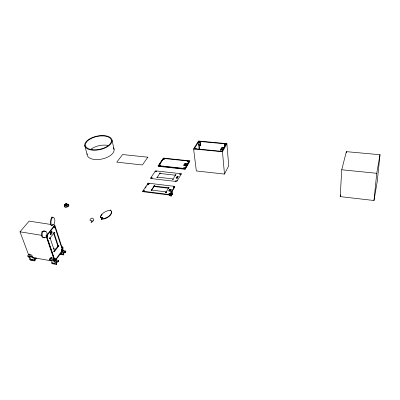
<?xml version="1.0" encoding="UTF-8"?>
<svg xmlns="http://www.w3.org/2000/svg" width="400" height="400" viewBox="0 0 400 400"><rect width="100%" height="100%" fill="white"/><g stroke="black" fill="none" stroke-linecap="round" stroke-linejoin="round"><path stroke-width="0.6" d="M61.605 246.15A2.16 1.29 34.5 0 1 62.98 247.685L62.965 250.34L54.71 261.445L53.51 261.235M148.385 184.21L148.84 184.19M29.895 259.115A2.585 1.545 -20.2 0 0 31.06 260.275L34.59 260.905L35.05 259.815L34.265 258.375A2.435 1.46 -20 0 0 36.08 257.8M52.08 233.195L52.125 232.215M340.205 196.61L341.74 169.765L346.355 151.65L380 154.72L377.25 181.45L373.99 200.51L340.205 196.61L340.645 194.81M346.28 152.88L346.355 151.65M373.99 200.51L376.74 173.305L380 154.72M53.975 232.6L53.815 232.98M51.56 262.15A2.595 1.6 -19.3 0 0 52.71 263.785L56.335 264.43L56.755 263.32L56.145 262.47A2.445 1.51 -19.1 0 0 58.565 261.395L58.635 260.42L55.625 259.89M56.335 264.43L56.13 263.82L56.545 262.71L55.935 261.86A2.445 1.51 -19.1 0 0 58.36 260.785L58.635 260.42L58.625 261.325M34.59 260.905L34.365 260.3L34.825 259.21L34.42 258.48M65.955 205.175L66.44 204.34L65.96 204.925M29.77 254.2L29.1 255.035A2.195 1.24 35.2 0 0 27.86 256.305L29.21 257.295L29.32 256.86M46.775 236.195L46.585 235.915M45.56 231.495L43.755 230.92L42.02 231.695C41.37 233.615 40.765 237.565 43.635 237.815M54.71 261.445L46.03 235.885L47.07 234.58C47.665 231.99 44.79 229.745 42.705 231.805C40.985 234.46 42.91 240.19 46.395 236.955M53.84 224.61C55.145 222.245 55.895 216.65 51.755 217.16C50.6 219.7 49.245 223.32 51.32 225.72L51.985 225.825L52.99 224.57M66.575 204.5L66.66 204.31A1.08 0.605 -15.7 0 1 66.65 204.84L66.46 205.045M52.425 217.26C51.275 219.805 49.915 223.42 51.985 225.825M224.485 174.07L228.73 165.765L226.875 143.65L198.46 141.01L193.595 148.94L196.35 170.965L224.485 174.07L222.475 151.765L226.875 143.65M194.365 148.675L198.83 141.375L226.125 143.915L222.07 151.375L194.365 148.675L194.425 149.185L194.855 147.87M224.46 147.01L224.29 145.095L224.685 143.78M220.8 151.27L220.635 149.445L221.705 147.5L224.745 147.79M223.95 148.055L222.105 147.88L221.395 149.175L223.245 149.355M93.16 220.88L93.42 220.425A3.885 2.29 -15.1 0 0 91.885 218.045A3.31 1.955 -14.9 0 0 90.065 220.525L92.185 220.845M65.975 204.95L66.26 205.345L66.875 204.965A1.305 0.73 -15.8 0 0 66.33 204.085L65.7 204.01L66.42 203.965A1.505 0.84 -15.8 0 1 66.88 205.17L67 205.565A0.615 0.345 -15.7 0 1 66.185 205.855A0.615 0.345 -15.7 0 1 65.955 205.42L66.105 205.295M171.095 192.08L171.52 196.015L170.815 195.93L170.78 194.435M171.91 190.735L172.33 194.665L171.625 194.575L171.59 193.085M169.3 194.54L169.5 195.76L170.205 195.85L170.17 194.36M185.055 169.25L189.865 160.865L163.385 158.09L158.125 165.935L158.185 166.295L185.055 169.25L189.865 160.865M169.84 195.085L169.76 194.59L174.73 186.375L148.13 183.165L142.775 191.195L142.875 191.68L169.84 195.085L174.805 186.865L174.73 186.375M200.51 143.91L200.035 144.695L200.73 145.795L199.335 145.665L198.635 144.56L200.035 144.695L199.815 142.795L200.29 142.015L198.89 141.885L198.41 142.665L199.815 142.795M169.5 195.76L170.37 195.58M171.715 189.51L170.84 189.695M169.41 190.965L169.575 190.695L168.7 190.875L169.41 190.965L168.865 190.605M170.135 189.75L169.645 190.555L170.495 190.66L170.985 189.855L170.135 189.75L169.725 191.05M175.345 181.385L175.87 180.525L177.265 180.69M180.08 173.625L179.57 174.46L180.945 174.62M183.295 168.35L183.79 167.54L185.15 167.69M187.79 160.985L187.31 161.77L188.655 161.915M170.445 189.645L170.61 189.375L169.525 189.53L170.445 189.645L170.64 190.865M166.305 192.395L166.225 191.905L168.75 187.805L154.035 186.01L151.405 190.055C150.59 191.215 152.015 189.55 151.48 190.545M53.795 251.675L53.815 251.075M59.365 254.155A2.54 1.55 -18.4 0 0 59.88 254.31L63.46 254.925L63.715 254.565A2.41 1.48 -18.5 0 0 63.41 253.13M49.39 238.625L49.41 238.015M53.83 227.35L53.94 227.015M151.825 190.04L154.125 186.495L154.035 186.01M142.875 191.68L143.875 190.175M145.215 188.165L146.215 186.66M147.22 185.155L147.89 184.15M160.195 165.82L160.725 165.02L159.4 164.88M165.005 158.59L164.49 159.365L163.18 159.225M151.755 178.61L152.315 177.765L150.965 177.605M156.815 171L156.27 171.82L154.935 171.665M159.17 164.82L160.155 163.35M160.815 162.37L163.44 158.445M111.28 211.26A8.985 5.285 -14.1 0 1 104.58 218.795L101.495 219.365L101.395 218.995L102.455 217.505L100.33 217.2L100.425 217.57L102.55 217.875L102.455 217.505M101.495 219.365L102.55 217.875M62.71 250.53L65.68 251.03L64.59 251.975L63.04 252.425A2.41 1.475 -18.4 0 1 63.515 253.955L63.46 254.925M91.095 222.345L92.185 220.835M63.305 252.395L63.5 253.005L64.785 252.585L65.875 251.64L65.68 251.03M62.435 250.26L54.88 260.505L46.58 236.11L54.605 226.02L62.485 250.28L61.865 250.165M62.98 247.685L62.37 248.505A2.165 1.29 34.5 0 0 61.86 247.665M53.97 259.585L53.33 260.44L49.555 259.775A2.215 1.285 34.2 0 1 50.89 258.505L51.53 257.65A2.21 1.285 34.2 0 1 53.97 259.585L54.6 261.43A2.6 1.6 -19.2 0 0 55.775 259.325M54.36 250.83L57.86 246.215L53.455 232.84M54.595 251.39L58.44 246.31L54.04 232.935L50.08 237.975L54.595 251.39L54.01 251.29M51.74 232.725L50.96 233.71L50.365 233.615L51.15 232.63L51.74 232.725L51.48 231.94L50.89 231.845M50.5 234L50.76 233.665L51.04 234.515L50.78 234.845L50.5 234L51.04 234.515M50.155 232.98L50.42 232.65L50.375 233.635M28.435 255.07A2.19 1.245 35.2 0 1 30.015 254.255A2.19 1.245 35.2 0 1 32.2 256.115L31.535 256.955L27.86 256.305M51.48 231.94L50.7 232.93L50.96 233.71M46.045 236.03L54.775 225.07L52.335 224.69M221.39 151.385L221.835 151.4M66.47 204.575L66.245 204.91M169.6 194.605C168.975 193.99 169.59 194.09 169.375 194.685M165.66 192.615L166.205 192.51M28.54 254.63L20 231.81L29.135 221.115L50.505 224.41M66.15 205.015L66.63 204.775A1.08 0.605 -15.7 0 0 66.64 204.245M65.94 205.13L66.845 204.86A1.305 0.73 -15.7 0 0 66.3 203.98M66.36 204.715L66.15 205.055M66.18 205.215L65.97 205.47L66.075 204.865M53.8 227.405L53.905 226.99M65.97 205.47L65.985 204.9M66.15 204.23L66.445 204.15A2.355 1.32 -15.7 0 1 68.705 205.41A2.355 1.32 -15.7 0 1 65.355 206.89A2.355 1.32 -15.7 0 1 64.835 204.86L64.715 204.465L65.185 204.16A1.505 0.84 -15.8 0 1 66.125 203.95M44.445 237.605L44.885 237.4M169.525 189.53L170.61 189.375M101.395 218.995L104.485 218.42A8.99 5.28 -14.1 0 0 110.725 210.08L110.815 210.445A10.085 6 -13.7 0 0 109.975 210.57M51.755 217.16L52.92 217.255M65.7 204.01L65.83 204.015A1.265 0.705 -15.8 0 1 66.345 204.23L66.47 204.445M65.73 204.11L65.86 204.12A1.265 0.705 -15.8 0 1 66.38 204.335M224.725 144.295L226.17 144.43L226.125 143.915M224.29 145.095L225.735 145.23L225.69 144.715M220.635 149.445L223.685 149.74M194.92 148.38L196.335 148.515M221.1 150.925L222.565 151.07L222.515 150.55M193.595 148.94L222.475 151.765M341.74 169.765L376.74 173.305M187.495 163.82L184.665 163.52L183.485 165.44L186.33 165.745M187.305 164.14L185.005 163.895L184.225 165.175L186.525 165.425M158.125 165.935L185.005 168.89M154.125 186.495L168.83 188.295L168.75 187.805M170.215 190.24L171.065 190.345M151.405 190.055L166.225 191.905M171.79 194.305L172.49 194.395M142.775 191.195L169.76 194.59M42.02 231.695L42.705 231.805M20 231.81L41.805 235.345M49.49 237.875L50.08 237.975M57.86 246.215L58.44 246.31M53.33 248.735L55.79 249.15M60.275 253.8L63.26 254.315L63.47 254.025L63.67 254.635M32.425 257.5L51.1 260.805M56.13 263.82L52.5 263.175A2.595 1.6 -19.3 0 0 55.535 262.285A2.595 1.6 -19.3 0 0 55.94 260.2M34.365 260.3L30.835 259.67A2.585 1.545 -20.2 0 0 34.53 257.935M33.405 257.58A2.59 1.545 -20.1 0 1 32.875 257.945L31.535 256.955A2.195 1.24 35.2 0 0 29.1 255.035M49.555 259.775L50.835 260.765M54.6 261.43L53.33 260.44A2.215 1.285 34.2 0 0 50.89 258.505M58.2 245.39L58.14 245.94L57.865 245.835M28.87 256.385L29.21 257.295M28.785 256.395L29.955 259.52M29.695 256.625L31.06 260.275M32.2 256.115L32.875 257.945M34.665 258.735L35.025 259.65M34.555 258.6L35.045 259.99M34.785 259.565L35.01 260.175M34.265 258.375L34.485 258.985A2.435 1.46 -20 0 0 36.525 258.26M34.72 259.75L34.945 260.355M34.63 259.935L34.855 260.54M34.53 260.09L34.755 260.7M51.44 260.105L52.71 263.785M56.245 262.085L56.455 262.695M56.55 262.89L56.755 263.5M56.105 261.965L56.31 262.575M56.52 263.075L56.73 263.685M56.465 263.26L56.675 263.87M56.38 263.45L56.59 264.06M56.285 263.61L56.495 264.22M46.595 236.095L54.87 260.425M56.365 262.225L56.755 263.32M63.57 252.345L63.765 252.955M63.04 252.425L63.24 253.03M64.59 251.975L64.785 252.585M64.345 252.095L64.545 252.7M64.095 252.195L64.29 252.805M63.835 252.28L64.03 252.89M54.775 225.07L62.965 250.34A2.545 1.55 -18.3 0 1 61.75 251.975M65.53 251.235L65.725 251.84M65.4 251.38L65.595 251.985M65.23 251.545L65.425 252.15M65.035 251.7L65.23 252.305M64.82 251.845L65.015 252.45M64.715 204.465A1.065 0.595 -15.8 0 1 66.265 204.49L66.385 204.885A1.565 0.875 -15.8 0 1 66.335 204.995M65.185 204.16L65.305 204.555A1.5 0.84 -15.8 0 1 65.61 204.445M84.73 145.32L87.105 154.585M112.03 140.185A13.905 6.905 -12 0 1 92.475 150.15A13.905 6.905 -12 0 1 90.68 138.31A13.905 6.905 -12 0 1 112.03 140.185L114.09 149.465M148.13 183.165L148.22 183.65M170.515 194.095L170.815 195.93M169.91 194.02L170.205 195.85M171.235 192.135L171.625 194.575M171.03 192.96L171.52 196.015M170.495 190.66L170.575 191.155M171.845 191.61L172.33 194.665M198.83 141.375L198.89 141.885M199.335 145.665L199.765 149.35M198.35 142.155L199.22 149.49M200.23 141.505L200.73 145.795M222.105 147.88L222.27 149.7M113.36 147.775A13.745 7 -12.2 0 1 102.3 158.955A13.745 7 -12.2 0 1 87.15 153.645M91.135 149.09A13.04 6.64 -12.2 0 1 108.51 145.57M186.275 165.28A0.725 0.4 -7.8 0 1 185.94 165.4M185.405 165.385A0.725 0.4 -7.8 0 1 185.51 164.685A0.725 0.4 -7.8 0 1 186.53 164.985M148.975 183.995A0.525 0.3 -10.4 0 1 148.21 184.125A0.525 0.3 -10.4 0 1 148.21 183.68A0.525 0.3 -10.4 0 1 148.975 183.625M144.22 191.16A0.535 0.305 -10.8 0 1 143.445 191.29A0.535 0.305 -10.8 0 1 143.45 190.83A0.535 0.305 -10.8 0 1 144.225 190.78M173.265 187.015A0.53 0.31 -8.8 0 1 173.885 186.6A0.53 0.31 -8.8 0 1 174.24 187.025A0.53 0.31 -8.8 0 1 173.375 187.15M169.885 194.21A0.54 0.32 -9.2 0 1 169.16 194.55A0.54 0.32 -9.2 0 1 168.92 194.085A0.54 0.32 -9.2 0 1 169.77 193.985M93.155 220.87A3.885 2.29 -15.1 0 1 91.09 222.34M100.425 217.57A10.085 6 -13.7 0 1 102.155 214.395M100.33 217.2A10.09 6 -13.7 0 1 110.725 210.08M67.685 204.395A2.355 1.32 -15.8 0 1 68.465 206.195A2.355 1.32 -15.8 0 1 65.11 207.115A2.355 1.32 -15.8 0 1 64.925 205.155M64.835 204.86A1.065 0.595 -15.8 0 1 66.385 204.885M67.02 204.51A1.5 0.84 -15.8 0 1 67 205.565M66.265 204.49A1.565 0.87 -15.8 0 1 66.065 204.82M66.88 205.17A0.615 0.345 -15.7 0 1 66.065 205.46A0.615 0.345 -15.7 0 1 65.84 205.025M30.935 256.59A2.595 1.54 -20 0 1 29.195 256.47M52.05 260.145A2.61 1.595 -19.2 0 1 50.525 259.685M50.195 258.925A2.21 1.285 34.2 0 1 51.53 257.65M63.02 250.825A2.54 1.55 -18.4 0 1 62.86 252.64A2.54 1.55 -18.4 0 1 60.275 253.74M54.59 259.035A0.595 0.31 -77.7 0 1 55.07 258.67A0.595 0.31 -77.7 0 1 55.105 259.48A0.595 0.31 -77.7 0 1 54.62 259.7M61.405 249.845A0.585 0.3 -78.4 0 1 61.855 249.68A0.585 0.3 -78.4 0 1 61.825 250.475A0.585 0.3 -78.4 0 1 61.375 250.64M46.965 235.61A0.61 0.335 -78.9 0 1 47.38 236.1A0.61 0.335 -78.9 0 1 46.87 236.74A0.61 0.335 -78.9 0 1 46.805 235.815M148.795 183.815L148.325 183.905L148.795 183.815M143.625 191.335C144.22 191.675 143.74 190.29 143.64 191.295M46.885 236.135C47.04 237.05 47.385 235.315 46.885 236.135M49.695 238.42C49.89 239.615 50.345 237.345 49.695 238.42M53.99 227.19C54.15 228.1 54.455 226.39 53.99 227.19M54.17 232.725C54.375 233.9 54.775 231.685 54.17 232.725M54.1 251.49C54.305 252.64 54.705 250.435 54.1 251.49M54.725 259.195C54.865 260.06 55.205 258.39 54.725 259.195M58.45 245.755C58.635 246.9 59.065 244.7 58.45 245.755M61.48 250.145C61.615 251.01 61.94 249.335 61.48 250.145M225.455 144.75L225.005 144.77L225.455 144.75M199.14 142.32L199.575 142.325L199.14 142.32M195.17 148.83L195.605 148.84L195.195 148.8M174.025 186.905C173.775 187.955 173.535 186.585 174.025 186.905M175.335 174.86L175.93 174.88L175.335 174.86M173.225 179.26L172.61 179.335L173.225 179.26M169.045 187.515L168.415 187.595L169.045 187.515M166.19 192.15L165.555 192.175L166.19 192.15M154.21 186.24L154.81 186.26L154.21 186.24M154.72 185.775L154.1 185.8L154.72 185.775M160.275 173.1L159.67 173.125L160.275 173.1M157.445 177.42L156.835 177.495L157.445 177.42M170.895 190.855L170.02 191.04L170.895 190.855M181.455 173.78L176.74 181.55L150.4 178.45L155.48 170.85L181.455 173.78M189.135 161.125L184.66 168.5L158.87 165.675L163.7 158.45L189.135 161.125M177.51 177.99L176.94 178.2L177.51 177.99M178.285 176.72L177.715 176.925L178.285 176.72M176.29 177.85L176.135 178.105L176.705 177.9L176.29 177.85M177.07 176.58L176.915 176.835L177.485 176.63L177.07 176.58M177.25 177.01L176.785 177.77L177.175 177.815L177.64 177.055L177.25 177.01M175.42 175.22L173.12 178.94L157.355 177.105L159.76 173.435L175.42 175.22M147.845 157.205L142.355 164.965L116.77 162.145L122.615 154.545L147.845 157.205M51.94 231.655L51.68 231.985L51.725 231.005L51.94 231.655M92.77 149.76A13.19 6.55 -12 0 0 111.335 140.315A13.19 6.55 -12 0 0 91.09 138.525A13.19 6.55 -12 0 0 92.77 149.76M185.355 165.025A0.725 0.4 -7.8 0 0 186.48 164.625A0.725 0.4 -7.8 0 0 185.46 164.325A0.725 0.4 -7.8 0 0 185.355 165.025M169.005 194.335A0.54 0.32 -9.2 0 0 169.855 194.025A0.54 0.32 -9.2 0 0 169.105 193.775A0.54 0.32 -9.2 0 0 169.005 194.335M148.21 183.955A0.525 0.3 -10.4 0 0 149.045 183.655A0.525 0.3 -10.4 0 0 148.33 183.425A0.525 0.3 -10.4 0 0 148.21 183.955M173.45 187.015A0.53 0.31 -8.8 0 0 174.285 186.71A0.53 0.31 -8.8 0 0 173.54 186.47A0.53 0.31 -8.8 0 0 173.45 187.015M143.44 191.12A0.535 0.305 -10.8 0 0 144.29 190.815A0.535 0.305 -10.8 0 0 143.57 190.57A0.535 0.305 -10.8 0 0 143.44 191.12M54.505 227.71A0.6 0.32 -79.7 0 0 54.54 226.695A0.6 0.32 -79.7 0 0 54.025 227.35A0.6 0.32 -79.7 0 0 54.505 227.71M54.285 227.675A0.6 0.32 -79.7 0 0 54.32 226.665A0.6 0.32 -79.7 0 0 53.8 227.315A0.6 0.32 -79.7 0 0 54.285 227.675M55.23 259.68A0.595 0.31 -77.7 0 0 55.265 258.69A0.595 0.31 -77.7 0 0 54.755 259.375A0.595 0.31 -77.7 0 0 55.23 259.68M61.97 250.625A0.585 0.3 -78.4 0 0 62.005 249.65A0.585 0.3 -78.4 0 0 61.515 250.31A0.585 0.3 -78.4 0 0 61.97 250.625M47.415 236.65A0.61 0.335 -78.9 0 0 47.45 235.625A0.61 0.335 -78.9 0 0 46.915 236.3A0.61 0.335 -78.9 0 0 47.415 236.65"/></g></svg>
